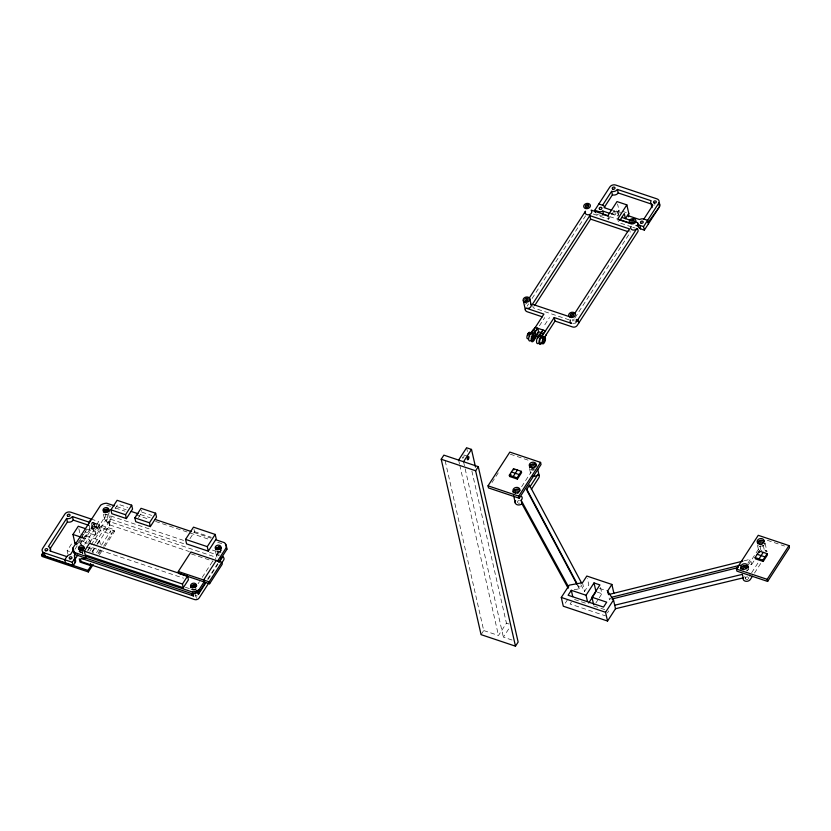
<?xml version="1.0" encoding="UTF-8"?>
<svg xmlns="http://www.w3.org/2000/svg" width="831" height="831" viewBox="0 0 831 831"><rect width="100%" height="100%" fill="white"/><g stroke="black" fill="none" stroke-linecap="round" stroke-linejoin="round"><path stroke-width="0.62" stroke-dasharray="4.16 3.12" d="M618.534 214.595L618.96 210.139L617.568 204.031M67.903 554.08L67.145 550.704L72.796 541.968M77.366 543.838L86.611 529.555M91.13 519.032L98.65 521.556L96.625 524.683A4.321 3.324 -12.8 0 1 92.989 526.771L81.126 545.094L79.984 540.046L85.292 531.84L95.97 535.424L105.61 520.528A3.386 2.607 -12.8 0 1 110.149 519.053L184.991 544.118M74.915 549.333L80.243 541.106L87.255 543.453M80.15 544.274L90.018 529.015A4.321 3.324 -12.8 0 1 89.904 525.67M84.741 544.243L93.789 530.282A4.321 3.324 -12.8 0 0 97.424 528.194L99.45 525.067L98.65 521.556M88.491 542.248L89.862 540.119L82.622 537.688M95.97 535.424L95.17 531.913L104.81 517.017A3.386 2.607 -12.8 0 0 106.171 520.466A3.386 2.607 -12.8 0 0 110.71 518.991A3.386 2.607 -12.8 0 0 109.349 515.542L184.191 540.617M89.8 542.55L99.606 527.394L110.565 531.071L111.312 534.364L100.354 530.687L99.606 527.394M87.743 550.174L90.548 545.842M91.244 544.762L100.354 530.687M115.125 508.541L117.971 504.147L127.704 507.409M87.764 550.911L90.33 546.954L183.506 578.168M89.79 551.327L94.62 543.858M95.316 542.788L109.121 521.452L215.354 557.05L215.883 559.388M91.95 551.929L96.354 545.136M96.978 544.16L99.491 540.275L80.784 534.011M92.657 551.628L96.801 545.229M97.487 544.17L109.91 524.963L109.121 521.452M96.562 552.708L100.759 546.216M101.465 545.136L110.565 531.071M97.954 553.29L100.613 549.177M98.712 553.851L102.909 547.349M103.615 546.268L114.335 529.7L92.334 522.325M99.429 554.796L104.28 547.297M104.976 546.227L114.678 531.227L114.335 529.7M138.403 517.588L141.914 512.166L141.478 510.244M189.956 538.696L194.506 531.663L193.997 529.409M198.1 583.715L199.482 581.586M202.245 577.316L213.972 559.18M207.542 579.249L217.888 563.262M208.103 579.352L217.93 564.156M527.145 306.099L528.558 303.928M532.079 298.485L585.595 215.78M539.381 325.825L544.7 317.629M593.22 214.014L608.687 219.197L614.452 210.285L623.063 213.162M544.814 324.776L549.457 317.598M574.252 318.907L572.86 321.067L572.33 318.73M574.959 317.826L630.23 232.4L629.431 228.899M492.025 482.489L499.067 471.603M521.629 486.727L531.134 472.039A3.947 3.044 -12.8 0 0 530.832 474.408L529.44 468.269A3.947 3.044 -12.8 0 0 529.856 468.954M481.066 634.645L483.725 630.542L445.021 460.187M483.725 630.542L498.475 635.486L506.432 623.177L471.457 469.224M511.989 640.015L503.389 637.138L508.697 628.932M565.288 603.14L567.937 599.037M571.385 602.039L570.108 604.002L605.508 615.864M580.859 584.671L584.494 591.485L588.805 584.806L587.382 578.542M595.931 602.922L598.59 598.819M599.255 597.79L601.904 593.687L600.481 587.424M610.795 597.977L609.559 599.878L608.604 595.671M607.419 612.904L608.687 610.941M747.827 563.325L750.476 559.221L751.671 564.488L749.157 565.111M748.222 565.08L759.025 548.377A3.947 3.044 -12.8 0 0 758.661 549.166M751.671 564.488L754.392 560.281M751.65 572.725L758.443 562.234M754.486 573.089L761.279 562.587M744.192 560.79L750.476 559.221M577.67 584.754L578.885 587.029L583.289 586.219M574.242 589.709L579.28 588.784L578.885 587.029M110.575 506.339L107.168 505.217A8.487 6.534 -12.8 0 0 104.976 505.477M626.335 212.611L618.96 210.139L615.605 215.333L614.452 210.285M612.977 210.638L620.092 213.016M610.286 212.975L618.43 215.707L617.63 212.196M610.951 213.775L618.056 216.153M609.601 216.559L616.789 218.969M596.513 214.086L598.393 214.72M631.612 226.873L618.524 222.49L617.724 218.979M632.796 227.268L635.175 228.068M569.256 319.862L533.232 307.792L532.432 304.281M510.327 454.204L529.991 460.79M767.325 540.295L784.537 546.06M463.771 454.962L467.458 456.198M599.556 588.41L606.723 590.81M597.188 592.108L601.904 593.687M574.522 599.494L588.047 604.023M593.936 605.996L604.999 609.705M506.432 623.177L508.894 623.998M141.914 512.166L151.647 515.428M194.506 531.663L211.386 537.314M116.454 506.484L126.187 509.746M140.397 514.503L150.131 517.765M193.987 532.463L210.877 538.114M115.332 507.959L125.086 511.221M136.055 514.898L149.466 519.396M155.563 521.432L210.43 539.818M217.743 542.269L222.615 543.9M212.404 550.07L220.506 552.781M209.526 552.345L219.342 555.627M109.91 524.963L189.291 551.555M191.338 553.934L213.058 561.216M91.929 522.543L99.45 525.067M91.462 523.447L114.678 531.227M86.725 529.077L95.17 531.913M79.984 540.046L87.099 542.435M79.329 551.431L82.799 552.594M185.406 587.257L193.955 590.114M67.145 550.704L69.482 551.493M82.176 537.408L83.474 539.142L82.674 535.631L86.434 536.888L85.292 531.84M577.462 585.377L579.28 588.784M765.102 543.381L767.013 551.826A3.947 3.044 -12.8 0 0 761.217 550.61M763.232 545.281L764.873 552.522M760.022 546.331L760.843 549.945M757.602 545.832L758.724 550.745M744.815 576.34L745.355 578.75M607.887 215.686L608.687 219.197M575 320.382L575.551 322.792M582.5 582.718L584.494 591.485M466.586 447.774L467.448 451.555M463.542 461.724L503.389 637.138M458.619 460.083L459.481 463.864M459.772 465.131L498.475 635.486M220.381 550.122L220.932 552.532M218.543 552.127L219.072 554.464M217.171 551.161L218.273 555.981M215.572 551.701L216.683 556.614M195.565 594.684L196.396 598.31M108.518 513.755L110.159 520.995M106.919 514.285L109.391 525.171M105.028 513.589L106.95 522.034M103.428 514.14L104.55 519.043M96.625 524.683L97.424 528.194M99.491 540.275L101.029 547.027M96.043 525.94L96.386 527.467M94.204 522.99L95.004 526.501M92.989 526.75A2.316 1.787 -12.8 0 0 93.103 529.856A2.316 1.787 -12.8 0 0 96.479 527.924A2.316 1.787 -12.8 0 0 92.989 526.75L93.789 530.282M91.524 523.852L92.324 527.363M91.649 527.363L91.992 528.89M89.229 525.514L90.018 529.015M92.657 550.922L93.134 553.01M89.862 540.119L90.392 542.456M78.831 528.693L80.223 534.811M82.051 551.067L82.601 553.488M534.302 469.899A3.947 3.044 -12.8 0 1 530.5 469.525M764.987 542.955A3.947 3.044 -12.8 0 1 764.52 544.544M763.918 545.25A3.947 3.044 -12.8 0 1 762.193 546.237M761.186 546.455A3.947 3.044 -12.8 0 1 759.212 546.268M758.391 545.874A3.947 3.044 -12.8 0 1 757.747 545.302M765.912 550.683A3.947 3.044 -12.8 0 1 765.309 551.389M748.388 577.41A1.693 1.309 -12.8 0 1 748.44 578.729M747.848 579.28A1.693 1.309 -12.8 0 1 745.812 579.29M745.293 578.418A1.693 1.309 -12.8 0 1 747.765 577.005M748.575 568.955A3.947 3.044 -12.8 0 1 746.83 571.022M519.552 503.108A1.693 1.309 -12.8 0 1 518.274 503.119M517.651 502.703A1.693 1.309 -12.8 0 1 519.458 500.574M464.01 456.022A1.693 0.665 -71.5 0 1 463.012 458.089A1.693 0.665 -71.5 0 1 462.389 457.102M109.318 512.852A3.386 2.607 -12.8 0 1 108.799 513.454M107.324 514.306A3.386 2.607 -12.8 0 1 104.768 514.327M82.736 552.303A3.386 2.607 -12.8 0 1 78.924 551.493M82.217 553.56A3.386 2.607 -12.8 0 1 83.079 553.373M196.355 589.023A3.386 2.607 -12.8 0 1 194.018 590.052M193.145 590.062A3.386 2.607 -12.8 0 1 191.068 589.065M195.233 596.035A1.693 1.309 -12.8 0 1 197.259 596.014M221.451 550.423A3.386 2.607 -12.8 0 1 216.205 551.555M217.047 557.206A3.386 2.607 -12.8 0 1 219.799 552.947M92.47 522.408A1.413 1.091 -12.8 0 1 94.246 523.457A1.413 1.091 -12.8 0 1 92.096 524.413A1.413 1.091 -12.8 0 1 92.137 522.554M525.452 304.167A3.386 2.607 -12.8 0 1 526.937 303.315M573.338 323.477A1.693 1.309 -12.8 0 1 575.364 323.456M601.488 215.239A4.321 3.324 -12.8 0 1 599.328 215.032M654.485 205.101A1.413 1.091 -12.8 0 1 654.973 204.644M534.177 469.588A3.532 2.722 -12.8 0 1 531.528 469.608M764.562 543.007A3.532 2.722 -12.8 0 1 764.468 543.723M762.91 545.562A3.532 2.722 -12.8 0 1 762.079 545.936M748.17 568.913A3.532 2.722 -12.8 0 1 747.848 569.619M747.308 570.243A3.532 2.722 -12.8 0 1 746.602 570.762M86.923 547.182A7.957 6.129 -12.8 0 1 92.979 552.48M221.046 550.288A2.919 2.254 -12.8 0 1 220.018 551.233M219.332 551.535A2.919 2.254 -12.8 0 1 217.13 551.555M83.297 551.659A2.919 2.254 -12.8 0 1 79.797 551.691M196.023 588.795A2.919 2.254 -12.8 0 1 191.462 588.836M107.76 522.741A1.693 1.309 -12.8 0 0 110.232 521.328A1.693 1.309 -12.8 0 0 107.677 520.466A1.693 1.309 -12.8 0 0 107.76 522.741M92.999 527.955A1.413 1.091 -12.8 0 0 95.056 526.771A1.413 1.091 -12.8 0 0 92.927 526.065A1.413 1.091 -12.8 0 0 92.999 527.955M92.75 528.329A2.316 1.787 -12.8 0 0 96.136 526.397A2.316 1.787 -12.8 0 0 92.646 525.223A2.316 1.787 -12.8 0 0 92.75 528.329"/><path stroke-width="1.25" d="M628.475 216.777L628.797 213.442L626.844 204.873L617.018 201.58L607.887 215.686L591.236 210.108M536.307 336.212L538.53 331.777L537.73 328.276L532.806 334.218A4.809 1.901 -71.5 0 0 531.217 340.7A4.809 1.901 -71.5 0 0 534.156 340.201L536.307 336.212L535.174 331.226L532.713 330.395L530.344 333.397A4.809 1.901 -71.5 0 0 528.661 338.986A4.809 1.901 -71.5 0 0 530.479 340.72M544.71 337.729L546.383 334.415M541.77 332.867L538.53 331.777L534.354 338.601A3.386 1.34 -71.5 0 1 531.965 339.921A3.386 1.34 -71.5 0 1 533.003 335.101L537.73 328.276M93.186 564.446L88.335 571.946L41.893 556.386L41.55 554.859L42.942 552.719M74.478 556.947L75.019 559.284A4.321 3.324 -12.8 0 1 75.133 562.639L73.107 565.776L45.134 556.406L44.334 552.895A4.321 3.324 -12.8 0 1 42.599 548.491L64.891 514.046A4.321 3.324 -12.8 0 1 70.687 512.176L91.13 519.032L89.104 522.159L72.411 516.57A4.321 3.324 -12.8 0 1 66.625 518.451L48.395 546.621A4.321 3.324 -12.8 0 1 50.13 551.015L66.812 556.604A4.321 3.324 -12.8 0 1 70.458 554.516L73.221 550.247M49.891 549.042L67.415 521.961A4.321 3.324 -12.8 0 0 73.211 520.081L88.709 525.275M76.213 544.752L74.904 543.017L72.962 534.458L78.27 526.252L85.52 528.672M66.812 556.604L64.787 559.741L65.587 563.252M205.475 582.448L199.263 592.046L193.114 594.072L75.226 554.578L73.481 551.607L72.972 547.889L100.655 505.186A8.487 6.534 -12.8 0 1 106.711 503.222L114.449 505.809M75.6 553.643L74.219 555.783A4.321 3.324 -12.8 0 1 74.333 559.128L75.133 562.639M73.107 565.776L72.307 562.265L74.333 559.128M75.019 559.284L77.792 554.994M110.928 509.839L117.098 500.304L131.693 505.196L132.565 509.039L126.395 518.575L111.801 513.683L110.928 509.839L125.523 514.732L126.395 518.575M84.367 551.192L89.488 543.277L187.567 576.132L188.408 579.809L183.277 587.735L85.198 554.879L84.367 551.192L182.446 584.048L183.277 587.735M88.335 571.946L87.982 570.419L91.005 565.755L90.506 563.553M125.523 514.732L131.693 505.196M134.861 517.869L141.041 508.323L155.636 513.215L156.508 517.059L150.338 526.594L135.733 521.702L134.861 517.869L149.466 522.761L150.338 526.594M149.466 522.761L155.636 513.215M185.573 539.381L193.488 527.155L215.187 534.426L216.216 538.935L208.301 551.161L186.601 543.89L185.573 539.381L207.272 546.653L208.301 551.161M178.291 571.499L190.901 552.002L221.773 562.348L222.209 564.28L209.599 583.767L178.727 573.421L178.291 571.499L209.163 581.835L209.599 583.767M182.446 584.048L187.567 576.132M207.272 546.653L215.187 534.426M216.247 560.499L203.637 579.986L204.073 581.918L198.817 590.041L192.667 592.077L74.769 552.584L73.024 549.603M217.379 561.351L226.396 547.411L226.354 545.687L224.599 542.716L215.696 539.735M218.574 562.192L226.853 549.405L226.354 545.687M205.995 582.614L198.266 594.549A3.386 2.607 -12.8 0 0 198.173 591.932M219.332 561.985L222.853 556.562A3.386 2.607 -12.8 0 1 220.859 558.017M209.163 581.835L221.773 562.348M208.893 582.863L199.066 598.06A3.386 2.607 -12.8 0 1 194.516 599.535L82.383 561.964A3.386 2.607 -12.8 0 1 81.023 558.515M221.534 563.325L223.643 560.073A3.386 2.607 -12.8 0 0 222.999 556.957M526.501 299.617L527.29 298.391M587.06 206.036L587.849 204.8M529.17 298.236L585.502 211.178A3.386 2.607 -12.8 0 0 588.545 214.793A3.386 2.607 -12.8 0 0 591.308 210.534M574.855 313.235L629.431 228.899L589.813 215.624L532.432 304.281L569.661 316.756M595.308 212.601L594.778 210.264L609.881 186.923A4.321 3.324 -12.8 0 1 615.667 185.043L656.947 198.869A4.321 3.324 -12.8 0 1 658.671 203.263L659.471 206.774L644.347 230.114L640.608 228.857A4.321 3.324 -12.8 0 1 638.364 226.198L637.564 222.687L635.144 221.877M534.634 305.631L590.602 219.124L589.813 215.624M611.813 210.243L604.833 207.906A4.321 3.324 -12.8 0 0 602.6 205.247L611.606 191.317A4.321 3.324 -12.8 0 0 617.402 189.437L651.151 200.749A4.321 3.324 -12.8 0 0 652.886 205.143L643.869 219.072A4.321 3.324 -12.8 0 0 639.6 219.55L627.467 215.489M441.219 459.242L443.868 455.139L478.282 466.669L518.139 642.072L515.48 646.175L481.066 634.645L441.219 459.242L475.633 470.772L515.48 646.175M604.085 207.688L612.405 194.828A4.321 3.324 -12.8 0 0 618.202 192.948L651.951 204.249A4.321 3.324 -12.8 0 0 652.065 207.605M533.481 330.219L543.9 314.118L526.303 308.218A3.386 2.607 -12.8 0 0 530.334 307.345A3.386 2.607 -12.8 0 0 530.749 304.125M458.619 460.083L466.586 447.774L471.499 449.415L475.519 467.084M540.088 334.8L543.142 330.084L538.208 336.025A4.809 1.901 -71.5 0 0 536.525 341.624A4.809 1.901 -71.5 0 0 538.343 343.359M626.844 204.873L617.724 218.979L630.812 223.362M541.355 337.116L554.215 317.567L571.821 323.467A3.386 2.607 -12.8 0 1 570.471 320.018M463.542 461.724L471.499 449.415M619.801 220.506L624.289 213.577L625.431 218.626L628.797 213.442M543.993 338.103L555.015 321.078L554.215 317.567M572.019 314.866L572.819 313.64M632.578 221.285L633.378 220.049M475.633 470.772L478.282 466.669M488.026 485.823L509.85 452.095L540.576 462.389L541.054 464.498L519.23 498.216L488.503 487.922L488.026 485.823L518.752 496.117L519.23 498.216M509.31 475.218L513.516 468.715L521.307 471.333L521.598 472.59L517.391 479.092L509.59 476.485L509.31 475.218L517.1 477.835L517.391 479.092M509.59 476.485L510.992 474.314M513.205 476.527L517.412 470.024M517.1 477.835L521.307 471.333M518.752 496.117L540.576 462.389M576.859 584.235L527.218 491.038L526.812 489.282L529.472 485.179L581.482 582.811M531.341 489.397L538.82 477.846A3.947 3.044 -12.8 0 0 538.062 474.221M752.45 576.236L750.403 579.384A3.947 3.044 -12.8 0 1 745.573 581.233A3.947 3.044 -12.8 0 1 743.163 577.867L615.501 608.728L607.544 621.037L563.293 606.215L561.299 597.447L569.266 585.138L582.5 582.718L586.821 576.039L611.886 584.442L613.88 593.209M586.052 595.256L571.302 590.311L568.113 595.235L603.514 607.087L606.703 602.163L591.952 597.229L599.909 584.92L594.009 582.947L586.052 595.256L587.475 601.519M588.701 602.994L595.339 592.742M608.105 593.448L607.575 591.111L611.886 584.442M607.544 621.037L605.55 612.27L613.517 599.961L607.575 591.111M736.422 569.038L758.246 535.309L788.972 545.603L789.45 547.712L767.626 581.43L736.9 571.136L736.422 569.038L767.148 579.332L767.626 581.43M755.119 557.57L759.326 551.067L767.117 553.675L767.408 554.942L763.201 561.444L755.41 558.837L755.119 557.57L762.91 560.177L763.201 561.444M759.015 558.879L763.222 552.376M762.91 560.177L767.117 553.675M767.148 579.332L788.972 545.603M644.347 230.114L643.547 226.603L658.671 203.263M648.097 222.469L659.471 206.774A4.321 3.324 -12.8 0 0 658.64 202.806M528.184 338.612A3.386 1.34 -71.5 0 1 526.906 337.396A3.386 1.34 -71.5 0 1 528.09 333.46L528.952 332.504L529.981 332.639M538.415 336.919L538.904 336.295M542.02 342.829L541.407 343.629A4.809 1.901 -71.5 0 1 539.007 342.912A4.809 1.901 -71.5 0 1 540.659 336.846L545.583 330.904L535.268 327.445L532.713 330.395L532.879 331.143M540.95 342.891A3.386 1.34 -71.5 0 1 539.672 341.676A3.386 1.34 -71.5 0 1 540.856 337.739L542.124 336.607L545.396 338.207A3.386 1.34 -71.5 0 1 544.284 342.767A3.386 1.34 -71.5 0 1 542.217 343.13A3.386 1.34 -71.5 0 1 543.329 338.56L544.949 337.479M532.214 332.171L531.04 333.657L528.952 332.504M568.175 588.265L521.92 503.742L521.12 500.241L521.723 499.535A3.947 3.044 -12.8 0 0 521.608 496.471M522.512 503.035L521.92 503.742A3.947 3.044 -12.8 0 1 516.778 504.583A3.947 3.044 -12.8 0 1 515.635 500.74M541.261 336.046L538.82 335.225M608.365 594.622L742.935 561.102M611.595 597.26L740.328 565.194M612 599.016L738.229 567.573M614.711 605.217L742.363 574.356L743.163 577.867M598.839 203.99L602.6 205.247M643.869 219.072L647.619 220.329L648.409 223.84M594.778 210.264L598.538 211.521A4.321 3.324 -12.8 0 0 602.807 211.043L609.788 213.38M621.744 217.39L630.282 220.257M637.564 222.687A4.321 3.324 -12.8 0 0 639.808 225.346L643.547 226.603M602.589 215A4.321 3.324 -12.8 0 0 603.607 214.554L608.396 216.164M619.188 219.779L628.776 222.988M635.964 225.398L638.364 226.198M590.602 219.124L627.831 231.6M542.352 316.84L527.093 311.729A3.386 2.607 -12.8 0 1 525.743 308.28M555.015 321.078L572.621 326.978A3.386 2.607 -12.8 0 0 577.161 325.503L637.72 231.922A3.386 2.607 -12.8 0 0 637.076 228.805M530.957 332.587L533.492 333.345M529.357 332.327L531.809 333.158M542.124 336.607L545.219 337.739M541.719 336.784L544.191 337.615M545.396 338.207L542.934 337.376L542.529 335.62M528.516 332.888L532.806 334.218M538.208 336.025L540.659 336.846M541.282 337.168L543.817 337.937M528.09 333.46L530.542 334.28M540.856 337.739L543.329 338.56M511.408 471.966L519.198 474.584M757.228 554.319L765.019 556.926M561.299 597.447L605.55 612.27M131.059 511.377L138.06 513.724M155.002 519.396L191.556 531.643M104.893 511.377L106.368 511.865M217.026 548.938L218.501 549.436M72.962 534.458L81.417 537.283M74.904 543.017L77.366 543.838M80.306 549.364L81.781 549.862M192.449 586.935L193.924 587.424M91.005 565.755L80.036 562.078L79.288 558.785M44.334 552.895L72.307 562.265M41.55 554.859L87.982 570.419M521.12 500.241L568.612 587.018M526.812 489.282L577.067 583.622M759.326 551.067L759.617 552.324M639.808 225.346L640.608 228.857M617.402 189.437L618.202 192.948M611.606 191.317L612.405 194.828M602.807 211.043L603.607 214.554M577.961 319.54L578.76 323.041M613.517 599.961L615.501 608.728M543.194 334.602L543.027 333.854L540.576 333.034L540.752 333.782M529.711 298.578L531.102 304.717M594.009 582.947L596.004 591.714M534.676 332.992L535.476 336.503M591.952 597.229L593.656 604.739M523.281 300.656L525.472 310.306M571.302 590.311L572.725 596.575M537.75 469.453L539.122 475.477M529.472 485.179L529.866 486.935L538.021 474.345A3.947 3.044 -12.8 0 1 532.723 476.059M513.516 468.715L513.807 469.982M513.683 495.868L515.324 503.108M225.741 544.087L226.198 546.092M226.396 547.411L226.853 549.405M198.817 590.041L199.263 592.046M196.957 591.121L197.404 593.126M194.859 591.817L195.306 593.812M192.667 592.077L193.114 594.072M72.411 516.57L73.211 520.081M74.769 552.584L75.226 554.578M66.625 518.451L67.415 521.961M72.972 547.889L73.481 551.607M73.637 551.202L74.094 553.207M532.391 468.279A1.693 1.309 -12.8 0 1 531.705 466.555A1.693 1.309 -12.8 0 1 533.98 465.817A1.693 1.309 -12.8 0 1 534.655 467.541M534.063 468.092A1.693 1.309 -12.8 0 1 533.658 468.269M529.742 465.9A3.947 3.044 -12.8 0 1 533.076 463.989M534.084 463.978A3.947 3.044 -12.8 0 1 536.514 465.142M761.56 544.617A1.693 1.309 -12.8 0 1 759.399 543.578A1.693 1.309 -12.8 0 1 761.466 542.072A1.693 1.309 -12.8 0 1 762.546 543.89M757.633 542.238A3.947 3.044 -12.8 0 1 761.975 540.316M762.931 540.524A3.947 3.044 -12.8 0 1 764.406 541.48M743.62 569.65A1.693 1.309 -12.8 0 1 744.296 567.365A1.693 1.309 -12.8 0 1 746.404 568.747M740.868 569.027A3.947 3.044 -12.8 0 1 741.335 567.428M741.927 566.732A3.947 3.044 -12.8 0 1 748.523 567.365M749.978 575.094A3.947 3.044 -12.8 0 1 749.614 575.873M513.08 491.869A3.947 3.044 -12.8 0 1 519.572 489.76M515.729 493.302A1.693 1.309 -12.8 0 1 516.404 491.017A1.693 1.309 -12.8 0 1 518.513 492.399M518.097 493.032A1.693 1.309 -12.8 0 1 517.765 493.282M104.758 512.384A1.693 1.309 -12.8 0 1 106.534 510.535A1.693 1.309 -12.8 0 1 107.843 512.363M103.418 510.878A3.386 2.607 -12.8 0 1 104.602 509.777M105.402 509.424A3.386 2.607 -12.8 0 1 109.225 510.224M80.358 550.683A1.693 1.309 -12.8 0 1 80.784 548.896A1.693 1.309 -12.8 0 1 83.038 548.875A1.693 1.309 -12.8 0 1 82.996 550.652M86.123 556.988A3.386 2.607 -12.8 0 1 81.583 558.463L193.716 596.024A3.386 2.607 -12.8 0 1 192.054 593.251M78.519 549.54A3.386 2.607 -12.8 0 1 79.34 548.263M80.025 547.774A3.386 2.607 -12.8 0 1 84.087 547.733M192.314 587.943A1.693 1.309 -12.8 0 1 194.09 586.104A1.693 1.309 -12.8 0 1 195.399 587.922M190.663 587.112A3.386 2.607 -12.8 0 1 195.514 584.962M196.22 585.304A3.386 2.607 -12.8 0 1 196.77 585.793M216.829 549.623A1.693 1.309 -12.8 0 1 218.678 548.107A1.693 1.309 -12.8 0 1 220.132 549.592M215.551 548.45A3.386 2.607 -12.8 0 1 216.746 547.349M218.408 546.808A3.386 2.607 -12.8 0 1 221.358 547.795M88.595 523.904A4.321 3.324 -12.8 0 1 89.104 522.159M45.134 556.406A4.321 3.324 -12.8 0 1 43.004 552.854M50.099 550.558A4.321 3.324 -12.8 0 1 50.805 551.171M527.955 335.267A1.693 0.665 -71.5 0 1 528.132 334.862M576.267 319.374A3.386 2.607 -12.8 0 1 576.371 322.002L636.93 228.411A3.386 2.607 -12.8 0 1 632.381 229.886A3.386 2.607 -12.8 0 1 631.03 226.437M529.555 336.638A3.386 1.34 -71.5 0 1 529.814 335.797M537.678 338.425A3.386 1.34 -71.5 0 1 538.01 337.625M513.392 492.627A3.532 2.722 -12.8 0 1 515.885 489.698A3.532 2.722 -12.8 0 1 519.853 490.529M529.69 467.438A3.532 2.722 -12.8 0 1 532.629 464.384A3.532 2.722 -12.8 0 1 536.525 465.962M757.581 543.786A3.532 2.722 -12.8 0 1 760.074 540.856A3.532 2.722 -12.8 0 1 764.053 541.687M741.283 568.975A3.532 2.722 -12.8 0 1 744.669 565.849A3.532 2.722 -12.8 0 1 748.264 568.196M215.613 549.758A2.919 2.254 -12.8 0 1 218.418 547.172A2.919 2.254 -12.8 0 1 221.399 549.114M78.966 549.582A2.919 2.254 -12.8 0 1 81.324 547.66A2.919 2.254 -12.8 0 1 84.243 548.45M103.47 512.187A2.919 2.254 -12.8 0 1 106.285 509.6A2.919 2.254 -12.8 0 1 109.256 511.543M191.026 587.746A2.919 2.254 -12.8 0 1 193.093 585.325A2.919 2.254 -12.8 0 1 196.386 586.011M468.352 459.252A1.693 0.665 -71.5 0 0 468.684 456.614A1.693 0.665 -71.5 0 0 467.313 458.743A1.693 0.665 -71.5 0 0 468.352 459.252M69.918 558.889A1.413 1.091 -12.8 0 0 71.975 557.705A1.413 1.091 -12.8 0 0 69.846 556.999A1.413 1.091 -12.8 0 0 69.918 558.889M45.705 550.776A1.413 1.091 -12.8 0 0 47.762 549.603A1.413 1.091 -12.8 0 0 45.632 548.886A1.413 1.091 -12.8 0 0 45.705 550.776M67.986 516.342A1.413 1.091 -12.8 0 0 70.053 515.158A1.413 1.091 -12.8 0 0 67.924 514.441A1.413 1.091 -12.8 0 0 67.986 516.342M544.087 341.894A1.974 0.779 -71.5 0 0 544.471 338.809A1.974 0.779 -71.5 0 0 542.861 341.292A1.974 0.779 -71.5 0 0 544.087 341.894M533.72 338.259A1.693 0.665 -71.5 0 0 534.053 335.62A1.693 0.665 -71.5 0 0 532.671 337.75A1.693 0.665 -71.5 0 0 533.72 338.259M524.901 302.079A3.386 2.607 -12.8 0 0 529.846 299.243A3.386 2.607 -12.8 0 0 524.735 297.529A3.386 2.607 -12.8 0 0 524.901 302.079M525.701 300.853A1.693 1.309 -12.8 0 0 528.173 299.43A1.693 1.309 -12.8 0 0 525.618 298.578A1.693 1.309 -12.8 0 0 525.701 300.853M570.43 317.328A3.386 2.607 -12.8 0 0 575.374 314.492A3.386 2.607 -12.8 0 0 570.263 312.778A3.386 2.607 -12.8 0 0 570.43 317.328M654.246 203.034A1.413 1.091 -12.8 0 0 656.313 201.85A1.413 1.091 -12.8 0 0 654.184 201.133A1.413 1.091 -12.8 0 0 654.246 203.034M571.229 316.102A1.693 1.309 -12.8 0 0 573.702 314.679A1.693 1.309 -12.8 0 0 571.146 313.827A1.693 1.309 -12.8 0 0 571.229 316.102M612.977 189.208A1.413 1.091 -12.8 0 0 615.033 188.024A1.413 1.091 -12.8 0 0 612.904 187.307A1.413 1.091 -12.8 0 0 612.977 189.208M599.899 209.412A1.413 1.091 -12.8 0 0 601.966 208.228A1.413 1.091 -12.8 0 0 599.837 207.521A1.413 1.091 -12.8 0 0 599.899 209.412M641.168 223.238A1.413 1.091 -12.8 0 0 643.236 222.054A1.413 1.091 -12.8 0 0 641.106 221.347A1.413 1.091 -12.8 0 0 641.168 223.238M630.989 223.747A3.386 2.607 -12.8 0 0 635.933 220.911A3.386 2.607 -12.8 0 0 630.822 219.197A3.386 2.607 -12.8 0 0 630.989 223.747M631.789 222.511A1.693 1.309 -12.8 0 0 634.261 221.098A1.693 1.309 -12.8 0 0 631.705 220.236A1.693 1.309 -12.8 0 0 631.789 222.511M586.26 207.262A1.693 1.309 -12.8 0 0 588.732 205.839A1.693 1.309 -12.8 0 0 586.177 204.987A1.693 1.309 -12.8 0 0 586.26 207.262M585.46 208.498A3.386 2.607 -12.8 0 0 590.405 205.652A3.386 2.607 -12.8 0 0 585.294 203.948A3.386 2.607 -12.8 0 0 585.46 208.498M514.742 492.7A3.532 2.722 -12.8 0 0 519.894 489.739A3.532 2.722 -12.8 0 0 514.576 487.963A3.532 2.722 -12.8 0 0 514.742 492.7M531.051 467.51A3.532 2.722 -12.8 0 0 536.192 464.55A3.532 2.722 -12.8 0 0 530.874 462.774A3.532 2.722 -12.8 0 0 531.051 467.51M742.634 569.048A3.532 2.722 -12.8 0 0 747.786 566.088A3.532 2.722 -12.8 0 0 742.467 564.311A3.532 2.722 -12.8 0 0 742.634 569.048M758.942 543.848A3.532 2.722 -12.8 0 0 764.084 540.898A3.532 2.722 -12.8 0 0 758.765 539.111A3.532 2.722 -12.8 0 0 758.942 543.848M216.673 549.561A2.919 2.254 -12.8 0 0 220.942 547.11A2.919 2.254 -12.8 0 0 216.538 545.635A2.919 2.254 -12.8 0 0 216.673 549.561M104.54 511.989A2.919 2.254 -12.8 0 0 108.799 509.548A2.919 2.254 -12.8 0 0 104.394 508.063A2.919 2.254 -12.8 0 0 104.54 511.989M79.953 549.987A2.919 2.254 -12.8 0 0 84.211 547.536A2.919 2.254 -12.8 0 0 79.807 546.06A2.919 2.254 -12.8 0 0 79.953 549.987M192.096 587.548A2.919 2.254 -12.8 0 0 196.355 585.107A2.919 2.254 -12.8 0 0 191.951 583.632A2.919 2.254 -12.8 0 0 192.096 587.548"/></g></svg>
